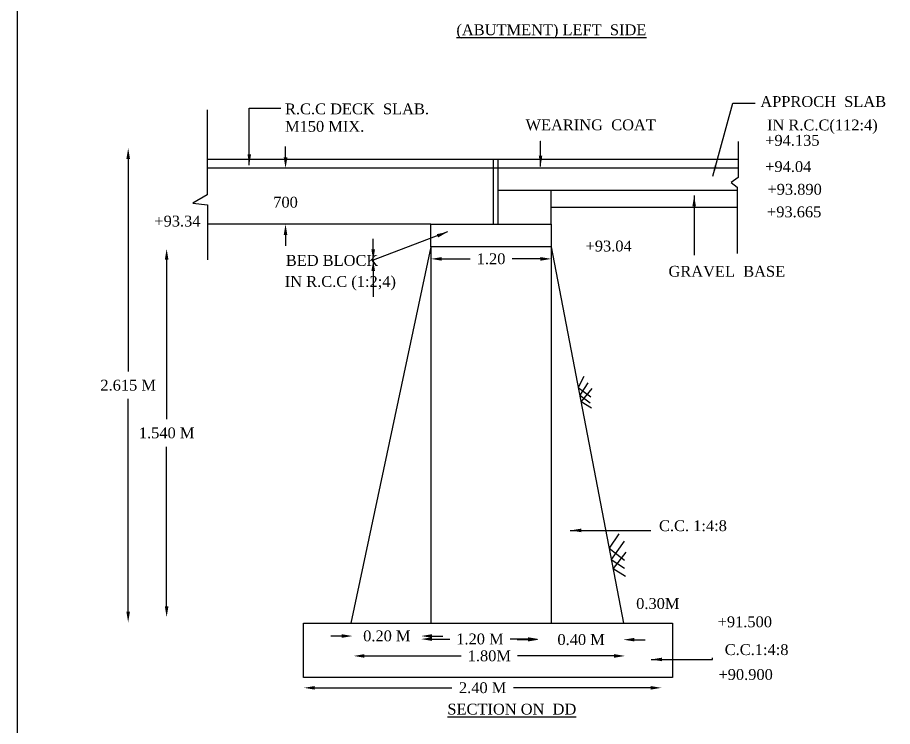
# Model space of a CAD drawing. Header units: millimetres. Extents: x -19421775.1 to -19421736.9, y -53714997.5 to -53714973.1.
# Drawn here: x -19421775.06 to -19421765.39, y -53714988.73 to -53714980.89 of the extents above; entities that cross this region are included whole.
import ezdxf

# ---------------------------------------------------------------- set-up
doc = ezdxf.new("R2010")
doc.units = ezdxf.units.MM
doc.header["$MEASUREMENT"] = 0
doc.header["$PDMODE"] = 66
doc.header["$PDSIZE"] = 170
for name, color, linetype in [('DIM', 5, 'Continuous'), ('DWG. LINE', 1, 'Continuous'), ('HATCH', 2, 'Continuous'), ('TEXT', 7, 'Continuous')]:
    doc.layers.add(name, color=color, linetype=linetype)
doc.layers.add('TITLE', color=7, linetype='Continuous', lineweight=30)
doc.styles.get("Standard").update_dxf_attribs({"font": 'TIMES.TTF', "height": 0.12})
doc.dimstyles.get("Standard").update_dxf_attribs({"dimtxt": 0.12, "dimasz": 0.12, "dimexe": 0.18, "dimexo": 0.0625, "dimgap": 0.09, "dimtad": 0, "dimtih": 1, "dimtoh": 1, "dimdec": 1, "dimzin": 0, "dimdsep": 46, "dimtxsty": 'Standard', "dimcen": 0.09, "dimse1": 1, "dimse2": 1, "dimclrd": 5, "dimclre": 5, "dimclrt": 4, "dimadec": 0, "dimazin": 0, "dimtfac": 1, "dimtdec": 1, "dimtofl": 0, "dimtmove": 0, "dimatfit": 3, "dimfxl": 1, "dimtolj": 1, "dimtzin": 0, "dimarcsym": 0})

# ---------------------------------------------------------------- blocks, each defined once
blk = doc.blocks.new('*D2')
at = {"layer": 'Defpoints', "color": 0}
for p in [(-19421771.34550083, -53714987.92132972), (-19421768.34632155, -53714987.92132972), (-19421768.34632155, -53714987.95028505)]:
    blk.add_point(p, dxfattribs=at)
at = {"layer": 'DIM', "color": 5, "lineweight": -2}
for p, q in [((-19421771.22550083, -53714987.95028505), (-19421770.15748293, -53714987.95028505)), ((-19421768.46632155, -53714987.95028505), (-19421769.53433945, -53714987.95028505))]:
    blk.add_line(p, q, dxfattribs=at)
at = {"layer": 'DIM', "color": 5}
for points in [[(-19421771.22550083, -53714987.93028505), (-19421771.22550083, -53714987.97028506), (-19421771.34550083, -53714987.95028505)], [(-19421768.46632155, -53714987.93028505), (-19421768.46632155, -53714987.97028506), (-19421768.34632155, -53714987.95028505)]]:
    blk.add_solid(points, dxfattribs=at)
at = {"layer": 'DIM', "color": 4, "insert": (-19421769.84591119, -53714987.95028505), "char_height": 0.12, "attachment_point": 5}
blk.add_mtext('\\A1;1.80M', dxfattribs=at)
blk = doc.blocks.new('*D3')
at = {"layer": 'Defpoints', "color": 0}
for p in [(-19421771.35734802, -53714987.71909571), (-19421770.59924291, -53714987.71909571), (-19421770.59924291, -53714987.72963523)]:
    blk.add_point(p, dxfattribs=at)
at = {"layer": 'DIM', "color": 5, "lineweight": -2}
for p, q in [((-19421771.47734802, -53714987.72963523), (-19421771.59734802, -53714987.72963523)), ((-19421770.47924291, -53714987.72963523), (-19421770.35924292, -53714987.72963523))]:
    blk.add_line(p, q, dxfattribs=at)
at = {"layer": 'DIM', "color": 5}
for points in [[(-19421771.47734802, -53714987.70963523), (-19421771.47734802, -53714987.74963523), (-19421771.35734802, -53714987.72963523)], [(-19421770.47924291, -53714987.70963523), (-19421770.47924291, -53714987.74963523), (-19421770.59924291, -53714987.72963523)]]:
    blk.add_solid(points, dxfattribs=at)
at = {"layer": 'DIM', "color": 4, "insert": (-19421770.97829547, -53714987.72963523), "char_height": 0.12, "attachment_point": 5}
blk.add_mtext('\\A1;0.20 M', dxfattribs=at)
blk = doc.blocks.new('*D4')
at = {"layer": 'Defpoints', "color": 0}
for p in [(-19421770.59924291, -53714987.72963523), (-19421769.29973275, -53714987.72963523), (-19421769.29973275, -53714987.76340701)]:
    blk.add_point(p, dxfattribs=at)
at = {"layer": 'DIM', "color": 5, "lineweight": -2}
for p, q in [((-19421770.47924291, -53714987.76340701), (-19421770.28320809, -53714987.76340701)), ((-19421769.41973275, -53714987.76340701), (-19421769.61576757, -53714987.76340701))]:
    blk.add_line(p, q, dxfattribs=at)
at = {"layer": 'DIM', "color": 5}
for points in [[(-19421770.47924291, -53714987.743407), (-19421770.47924291, -53714987.78340701), (-19421770.59924291, -53714987.76340701)], [(-19421769.41973275, -53714987.743407), (-19421769.41973275, -53714987.78340701), (-19421769.29973275, -53714987.76340701)]]:
    blk.add_solid(points, dxfattribs=at)
at = {"layer": 'DIM', "color": 4, "insert": (-19421769.94948783, -53714987.76340701), "char_height": 0.12, "attachment_point": 5}
blk.add_mtext('\\A1;1.20 M', dxfattribs=at)
blk = doc.blocks.new('*D5')
at = {"layer": 'Defpoints', "color": 0}
for p in [(-19421769.29973275, -53714987.76340701), (-19421768.36299963, -53714987.76340701), (-19421768.36299963, -53714987.7700367)]:
    blk.add_point(p, dxfattribs=at)
at = {"layer": 'DIM', "color": 5, "lineweight": -2}
for p, q in [((-19421769.41973275, -53714987.7700367), (-19421769.53973275, -53714987.7700367)), ((-19421768.24299963, -53714987.7700367), (-19421768.12299963, -53714987.7700367))]:
    blk.add_line(p, q, dxfattribs=at)
at = {"layer": 'DIM', "color": 5}
for points in [[(-19421769.41973275, -53714987.75003669), (-19421769.41973275, -53714987.7900367), (-19421769.29973275, -53714987.7700367)], [(-19421768.24299963, -53714987.75003669), (-19421768.24299963, -53714987.7900367), (-19421768.36299963, -53714987.7700367)]]:
    blk.add_solid(points, dxfattribs=at)
at = {"layer": 'DIM', "color": 4, "insert": (-19421768.83136619, -53714987.7700367), "char_height": 0.12, "attachment_point": 5}
blk.add_mtext('\\A1;0.40 M', dxfattribs=at)
blk = doc.blocks.new('*D6')
at = {"layer": 'Defpoints', "color": 0}
for p in [(-19421771.89472734, -53714988.3195647), (-19421767.94455229, -53714988.30267881), (-19421767.94455229, -53714988.3195647)]:
    blk.add_point(p, dxfattribs=at)
at = {"layer": 'DIM', "color": 5, "lineweight": -2}
for p, q in [((-19421771.77472734, -53714988.30267881), (-19421770.26183881, -53714988.30267881)), ((-19421768.0645523, -53714988.30267881), (-19421769.57744083, -53714988.30267881))]:
    blk.add_line(p, q, dxfattribs=at)
at = {"layer": 'DIM', "color": 5}
for points in [[(-19421771.77472734, -53714988.28267881), (-19421771.77472734, -53714988.32267881), (-19421771.89472734, -53714988.30267881)], [(-19421768.0645523, -53714988.28267881), (-19421768.0645523, -53714988.32267881), (-19421767.94455229, -53714988.30267881)]]:
    blk.add_solid(points, dxfattribs=at)
at = {"layer": 'DIM', "color": 4, "insert": (-19421769.91963982, -53714988.30267881), "char_height": 0.12, "attachment_point": 5}
blk.add_mtext('\\A1;2.40 M', dxfattribs=at)
blk = doc.blocks.new('*D10')
at = {"layer": 'Defpoints', "color": 0}
for p in [(-19421773.83502093, -53714982.33504727), (-19421773.83720633, -53714987.57890885), (-19421773.83502093, -53714987.57890885)]:
    blk.add_point(p, dxfattribs=at)
at = {"layer": 'DIM', "color": 5, "lineweight": -2}
for p, q in [((-19421773.83720633, -53714982.45504727), (-19421773.83720633, -53714984.80576681)), ((-19421773.83720633, -53714987.45890885), (-19421773.83720633, -53714985.10818931))]:
    blk.add_line(p, q, dxfattribs=at)
at = {"layer": 'DIM', "color": 5}
for points in [[(-19421773.85720633, -53714982.45504727), (-19421773.81720633, -53714982.45504727), (-19421773.83720633, -53714982.33504727)], [(-19421773.85720633, -53714987.45890885), (-19421773.81720633, -53714987.45890885), (-19421773.83720633, -53714987.57890885)]]:
    blk.add_solid(points, dxfattribs=at)
at = {"layer": 'DIM', "color": 4, "insert": (-19421773.83720633, -53714984.95697807), "char_height": 0.12, "attachment_point": 5}
blk.add_mtext('\\A1;2.615 M', dxfattribs=at)
blk = doc.blocks.new('*D11')
at = {"layer": 'Defpoints', "color": 0}
for p in [(-19421773.36975994, -53714983.44690935), (-19421773.41220279, -53714987.52230146), (-19421773.36975994, -53714987.52230146)]:
    blk.add_point(p, dxfattribs=at)
at = {"layer": 'DIM', "color": 5, "lineweight": -2}
for p, q in [((-19421773.41220279, -53714983.56690934), (-19421773.41220279, -53714985.33339415)), ((-19421773.41220279, -53714987.40230146), (-19421773.41220279, -53714985.63581665))]:
    blk.add_line(p, q, dxfattribs=at)
at = {"layer": 'DIM', "color": 5}
for points in [[(-19421773.43220279, -53714983.56690934), (-19421773.39220279, -53714983.56690934), (-19421773.41220279, -53714983.44690935)], [(-19421773.43220279, -53714987.40230146), (-19421773.39220279, -53714987.40230146), (-19421773.41220279, -53714987.52230146)]]:
    blk.add_solid(points, dxfattribs=at)
at = {"layer": 'DIM', "color": 4, "insert": (-19421773.41220278, -53714985.48460541), "char_height": 0.12, "attachment_point": 5}
blk.add_mtext('\\A1;1.540 M', dxfattribs=at)
blk = doc.blocks.new('*D32')
at = {"layer": 'Defpoints', "color": 0}
for p in [(-19421770.49196887, -53714983.55913032), (-19421769.16136688, -53714983.55913032), (-19421769.16136688, -53714983.55913032)]:
    blk.add_point(p, dxfattribs=at)
at = {"layer": 'DIM', "color": 5, "lineweight": -2}
for p, q in [((-19421770.37196887, -53714983.55913032), (-19421770.05816751, -53714983.55913032)), ((-19421769.28136688, -53714983.55913032), (-19421769.59516824, -53714983.55913032))]:
    blk.add_line(p, q, dxfattribs=at)
at = {"layer": 'DIM', "color": 5}
for points in [[(-19421770.37196887, -53714983.53913032), (-19421770.37196887, -53714983.57913032), (-19421770.49196887, -53714983.55913032)], [(-19421769.28136688, -53714983.53913032), (-19421769.28136688, -53714983.57913032), (-19421769.16136688, -53714983.55913032)]]:
    blk.add_solid(points, dxfattribs=at)
at = {"layer": 'DIM', "color": 4, "insert": (-19421769.82666788, -53714983.55913032), "char_height": 0.12, "attachment_point": 5}
blk.add_mtext('\\A1;1.20', dxfattribs=at)
blk = doc.blocks.new('*D33')
at = {"layer": 'Defpoints', "color": 0}
for p in [(-19421772.10308822, -53714982.55736863), (-19421772.10308822, -53714983.17428946), (-19421772.09813359, -53714983.17428946)]:
    blk.add_point(p, dxfattribs=at)
at = {"layer": 'DIM', "color": 5, "lineweight": -2}
for p, q in [((-19421772.09813359, -53714982.43736863), (-19421772.09813359, -53714982.31736863)), ((-19421772.09813359, -53714983.29428946), (-19421772.09813359, -53714983.41428947))]:
    blk.add_line(p, q, dxfattribs=at)
at = {"layer": 'DIM', "color": 5}
for points in [[(-19421772.11813359, -53714982.43736863), (-19421772.07813359, -53714982.43736863), (-19421772.09813359, -53714982.55736863)], [(-19421772.11813359, -53714983.29428946), (-19421772.07813359, -53714983.29428946), (-19421772.09813359, -53714983.17428946)]]:
    blk.add_solid(points, dxfattribs=at)
at = {"layer": 'DIM', "color": 4, "insert": (-19421772.09813358, -53714982.93299572), "char_height": 0.12, "attachment_point": 5}
blk.add_mtext('\\A1;700', dxfattribs=at)

msp = doc.modelspace()

# ---------------------------------------------------------------- linework, layer by layer
at = {"layer": 'DWG. LINE'}
for points in [[(-19421772.96488636, -53714981.91184603), (-19421772.96488636, -53714982.85220472), (-19421773.12390698, -53714982.94407562), (-19421772.96232915, -53714982.96082608), (-19421772.96232915, -53714983.56911507)], [(-19421767.09599302, -53714982.26173934), (-19421767.09599302, -53714982.65857127), (-19421767.17441415, -53714982.71544818), (-19421767.10622186, -53714982.7654196), (-19421767.10622186, -53714983.49889378)], [(-19421767.09599302, -53714982.46015531), (-19421772.96488636, -53714982.46015531)], [(-19421769.8034162, -53714982.46015531), (-19421769.8034162, -53714983.17428946)], [(-19421769.75170372, -53714982.46015531), (-19421769.75170372, -53714983.17428946)], [(-19421767.09599302, -53714982.55736863), (-19421772.96488636, -53714982.55736863)], [(-19421767.10622186, -53714982.80302649), (-19421769.75170372, -53714982.80302649)], [(-19421769.16136688, -53714983.17428946), (-19421769.16136688, -53714982.80302649)], [(-19421769.16136688, -53714982.98865798), (-19421767.10622186, -53714982.98865798)], [(-19421770.49196887, -53714983.17428946), (-19421772.96232915, -53714983.17428946)], [(-19421770.49196887, -53714983.42526641), (-19421771.37798534, -53714987.58647259)], [(-19421770.49196887, -53714983.42526641), (-19421770.49196887, -53714987.58647259)], [(-19421769.16136688, -53714983.42526641), (-19421768.36257955, -53714987.58647259)], [(-19421769.16136688, -53714983.42526641), (-19421769.16136688, -53714987.58647259)]]:
    msp.add_lwpolyline(points, dxfattribs=at)
for points in [[(-19421770.49196887, -53714983.17428946), (-19421769.16136688, -53714983.17428946), (-19421769.16136688, -53714983.42526641), (-19421770.49196887, -53714983.42526641)], [(-19421771.900329, -53714987.58647259), (-19421767.82271442, -53714987.58647259), (-19421767.82271442, -53714988.18995573), (-19421771.900329, -53714988.18995573)]]:
    msp.add_lwpolyline(points, close=True, dxfattribs=at)
at = {"layer": 'HATCH'}
for points in [[(-19421768.80205248, -53714984.86089367), (-19421768.86233347, -53714984.98305235), (-19421768.72519752, -53714985.08328871)], [(-19421768.75565486, -53714984.92968071), (-19421768.84662152, -53714985.06490226), (-19421768.73160211, -53714985.15048879)], [(-19421768.71395393, -53714984.99206515), (-19421768.83264539, -53714985.13770958), (-19421768.71722738, -53714985.20805757)], [(-19421768.41535822, -53714986.59824547), (-19421768.52175024, -53714986.75728811), (-19421768.35344728, -53714986.89134287)], [(-19421768.35515517, -53714986.68120582), (-19421768.49765918, -53714986.88278819), (-19421768.35159707, -53714986.97780551)], [(-19421768.33579911, -53714986.80301964), (-19421768.47822893, -53714986.98400823), (-19421768.33921488, -53714987.06787988)]]:
    msp.add_lwpolyline(points, dxfattribs=at)
at = {"layer": 'TITLE'}
msp.add_lwpolyline([(-19421775.06047936, -53714973.07267775), (-19421736.92116992, -53714973.07267775), (-19421736.92116992, -53714997.48020061), (-19421775.06047936, -53714997.48020061)], close=True, dxfattribs=at)

# ---------------------------------------------------------------- texts
at = {"layer": 'TEXT'}
for s, p in [('APPROCH  SLAB', (-19421766.85058512, -53714981.87935495)), ('R.C.C DECK  SLAB.', (-19421772.10383599, -53714981.96015789)), ('M150 MIX.', (-19421772.10383599, -53714982.15356354)), ('WEARING  COAT', (-19421769.44534966, -53714982.13677976)), ('IN R.C.C(112:4)', (-19421766.77697151, -53714982.13813969)), ('+94.135', (-19421766.79698521, -53714982.30807519)), ('+94.04', (-19421766.79698521, -53714982.59796849)), ('+93.890', (-19421766.77191058, -53714982.84950022)), ('+93.665', (-19421766.77697151, -53714983.0993887)), ('+93.34', (-19421773.54815792, -53714983.20110068)), ('+93.04', (-19421768.78213709, -53714983.47688463)), ('BED BLOCK', (-19421772.09529471, -53714983.63598491)), ('GRAVEL  BASE', (-19421767.86564771, -53714983.75646508)), ('IN R.C.C (1:2;4)', (-19421772.1063077, -53714983.86892353)), ('C.C. 1:4:8', (-19421767.9705471, -53714986.5697787)), ('0.30M', (-19421768.22290374, -53714987.43073235)), ('+91.500', (-19421767.32251734, -53714987.63262637)), ('C.C.1:4:8', (-19421767.2444179, -53714987.94008553)), ('+90.900', (-19421767.31331564, -53714988.21541617))]:
    msp.add_text(s, height=0.12, dxfattribs=at).set_placement(p)
at = {"layer": 'TITLE'}
for s, p in [('%%U(ABUTMENT) LEFT  SIDE', (-19421770.20966592, -53714981.08560488)), ('%%USECTION ON  DD', (-19421770.30950437, -53714988.59829518))]:
    msp.add_text(s, height=0.12, dxfattribs=at).set_placement(p)

# ---------------------------------------------------------------- dimensions: what is measured, and where the dimension line sits
at = {"layer": 'DIM'}
for p1, p2, distance, text, picture, middle in [((-19421773.83502093, -53714982.33504727), (-19421773.83502093, -53714987.57890885), -0.002185400575399399, '2.615 M', '*D10', (-19421773.83720633, -53714984.95697807)), ((-19421773.36975994, -53714983.44690935), (-19421773.36975994, -53714987.52230146), -0.04244285076856613, '1.540 M', '*D11', (-19421773.41220278, -53714985.48460541)), ((-19421770.49196887, -53714983.55913032), (-19421769.16136688, -53714983.55913032), 0, '1.20', '*D32', (-19421769.82666788, -53714983.55913032)), ((-19421771.35734802, -53714987.71909571), (-19421770.59924291, -53714987.71909571), -0.010539524257183075, '0.20 M', '*D3', (-19421770.97829547, -53714987.72963523)), ((-19421770.59924291, -53714987.72963523), (-19421769.29973275, -53714987.72963523), -0.03377177566289902, '1.20 M', '*D4', (-19421769.94948783, -53714987.76340701)), ((-19421769.29973275, -53714987.76340701), (-19421768.36299963, -53714987.76340701), -0.006629690527915955, '0.40 M', '*D5', (-19421768.83136619, -53714987.7700367)), ((-19421771.34550083, -53714987.92132972), (-19421768.34632155, -53714987.92132972), -0.028955325484275818, '1.80M', '*D2', (-19421769.84591119, -53714987.95028505)), ((-19421771.89472734, -53714988.3195647), (-19421767.94455229, -53714988.3195647), 0.016885891556739807, '2.40 M', '*D6', (-19421769.91963982, -53714988.30267881))]:
    dim = msp.add_aligned_dim(p1=p1, p2=p2, distance=distance, text=text, dimstyle='Standard', dxfattribs=at)
    dim.commit()
    dim.dimension.update_dxf_attribs({"geometry": picture, "text_midpoint": middle})
dim = msp.add_linear_dim(base=(-19421772.09813359, -53714983.17428946), p1=(-19421772.10308822, -53714982.55736863), p2=(-19421772.10308822, -53714983.17428946), angle=270, text='700', dimstyle='Standard', dxfattribs=at)
dim.commit()
dim.dimension.update_dxf_attribs({"geometry": '*D33', "text_midpoint": (-19421772.09813358, -53714982.93299572), "dimtype": 161})

# ---------------------------------------------------------------- leaders
for points in [[(-19421772.498934, -53714982.52141535), (-19421772.498934, -53714981.89335097), (-19421772.15145478, -53714981.89335097)], [(-19421767.37600222, -53714982.64426302), (-19421767.15286098, -53714981.83742356), (-19421766.90901591, -53714981.83742356)], [(-19421769.27983407, -53714982.53586469), (-19421769.27983407, -53714982.25600092), (-19421769.2751182, -53714982.25600092)], [(-19421767.58204585, -53714982.8596314), (-19421767.58204585, -53714983.51797368)], [(-19421770.30651382, -53714983.26116458), (-19421771.12926087, -53714983.57395016)], [(-19421771.12926087, -53714983.57395016), (-19421771.12926087, -53714983.54057503), (-19421771.12926087, -53714983.33890766)], [(-19421771.12926087, -53714983.57395016), (-19421771.12926087, -53714983.66455598), (-19421771.12926087, -53714983.97688825)], [(-19421768.95075825, -53714986.5619024), (-19421768.06175895, -53714986.5619024)], [(-19421768.05807827, -53714987.98881661), (-19421767.38048805, -53714987.98881661), (-19421767.38048805, -53714987.97136409)]]:
    msp.add_leader(points, dimstyle='Standard', override={"dimgap": 0.09, "dimtad": 0}, dxfattribs=at)

doc.saveas('drawing.dxf')
